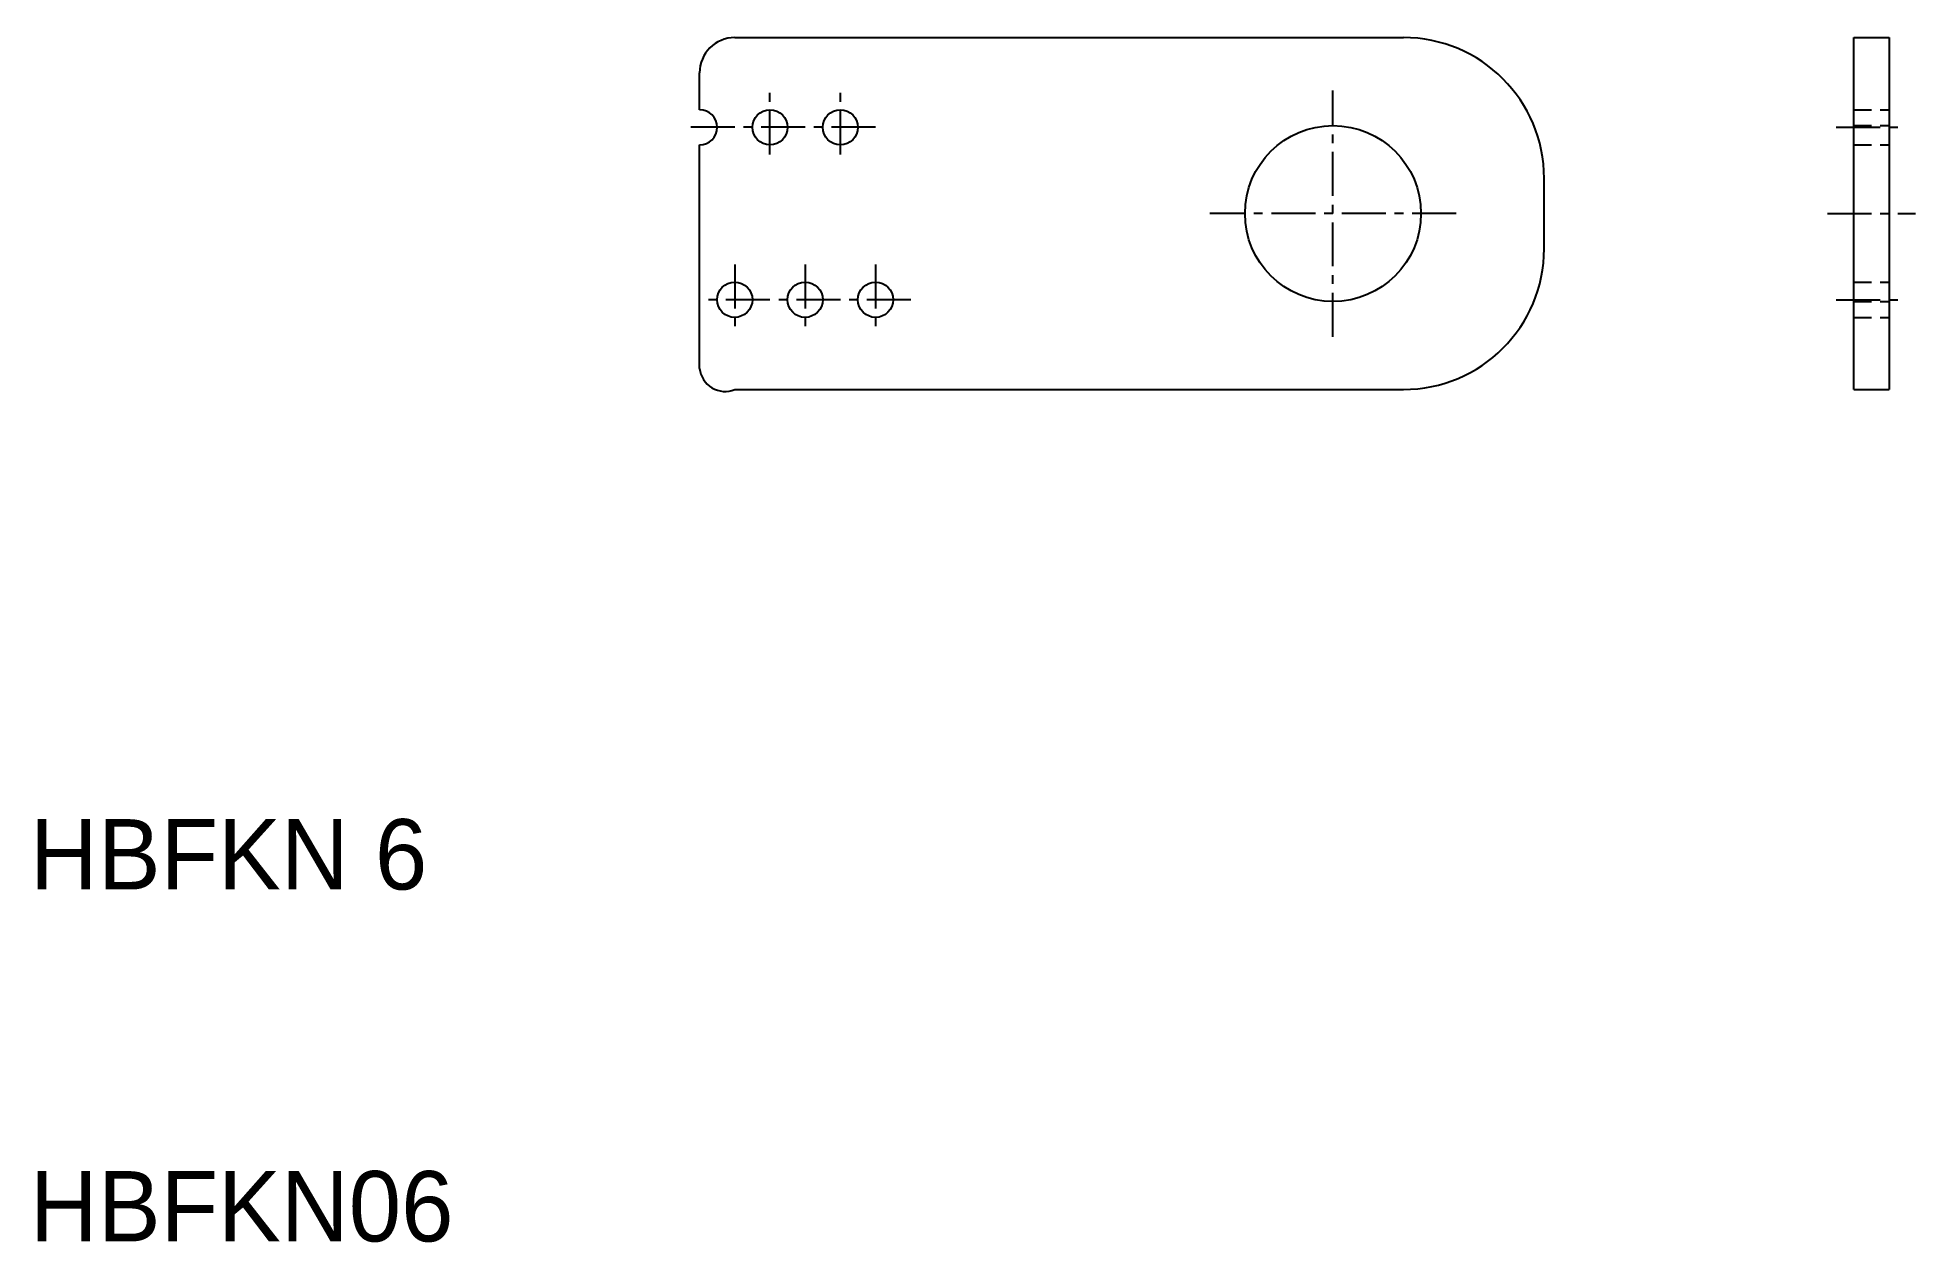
# Model space of a CAD drawing. Extents: x -0.1 to 53.3, y -0.1 to 34.1.
import ezdxf

# ---------------------------------------------------------------- set-up
doc = ezdxf.new("R2010")
doc.units = 0
doc.linetypes.add('CENTER', pattern=[2, 1.25, -0.25, 0.25, -0.25])
doc.linetypes.add('DASHED', pattern=[0.75, 0.5, -0.25])
doc.layers.get('0').update_dxf_attribs({"linetype": 'CONTINUOUS'})
doc.layers.add('CENTER', color=1, linetype='CENTER')

msp = doc.modelspace()

# ---------------------------------------------------------------- linework, layer by layer
at = {"color": 7, "linetype": 'CONTINUOUS'}
for p, q in [((19.732, 34.108), (38.732, 34.108)), ((51.533, 24.108), (51.533, 34.108)), ((51.533, 34.108), (52.533, 34.108)), ((52.533, 34.108), (52.533, 24.108)), ((18.732, 32.058), (18.732, 33.108)), ((18.732, 24.708), (18.732, 31.058)), ((42.732, 28.108), (42.732, 30.108)), ((19.732, 24.108), (38.732, 24.108)), ((51.533, 24.108), (52.533, 24.108))]:
    msp.add_line(p, q, dxfattribs=at)
at = {"color": 3, "linetype": 'DASHED'}
for p, q in [((51.533, 32.058), (52.533, 32.058)), ((51.533, 31.608), (52.533, 31.608)), ((51.533, 31.058), (52.533, 31.058)), ((51.533, 27.158), (52.533, 27.158)), ((51.533, 26.608), (52.533, 26.608)), ((51.533, 26.158), (52.533, 26.158))]:
    msp.add_line(p, q, dxfattribs=at)
at = {"color": 7, "linetype": 'CONTINUOUS'}
for centre, radius in [((20.732, 31.558), 0.5), ((22.732, 31.558), 0.5), ((36.732, 29.108), 2.5), ((19.732, 26.658), 0.5), ((21.732, 26.658), 0.5), ((23.732, 26.658), 0.5)]:
    msp.add_circle(centre, radius, dxfattribs=at)
for centre, radius, start, end in [((19.732, 33.108), 1, 90, 180), ((38.732, 30.108), 4, 0, 90), ((18.732, 31.558), 0.5, 270, 90), ((38.732, 28.108), 4, 270, 0), ((19.456, 24.78), 0.727, 185.6948, 292.3777)]:
    msp.add_arc(centre, radius, start, end, dxfattribs=at)
at = {"layer": 'CENTER', "color": 1, "linetype": 'CENTER'}
for p, q in [((20.732, 30.783), (20.732, 32.558)), ((22.732, 30.783), (22.732, 32.558)), ((36.732, 25.608), (36.732, 32.608)), ((23.732, 31.558), (18.232, 31.558)), ((51.033, 31.558), (53.033, 31.558)), ((40.232, 29.108), (33.232, 29.108)), ((50.783, 29.108), (53.283, 29.108)), ((19.732, 27.658), (19.732, 25.658)), ((21.732, 27.658), (21.732, 25.658)), ((23.732, 27.658), (23.732, 25.658)), ((24.732, 26.658), (18.732, 26.658)), ((51.033, 26.658), (53.033, 26.658))]:
    msp.add_line(p, q, dxfattribs=at)

# ---------------------------------------------------------------- texts
at = {"color": 7, "linetype": 'CONTINUOUS'}
for s, p in [('HBFKN 6', (-0.3, 9.901)), ('HBFKN06', (-0.3, -0.099))]:
    msp.add_text(s, height=2, dxfattribs=at).set_placement(p)

doc.saveas('drawing.dxf')
